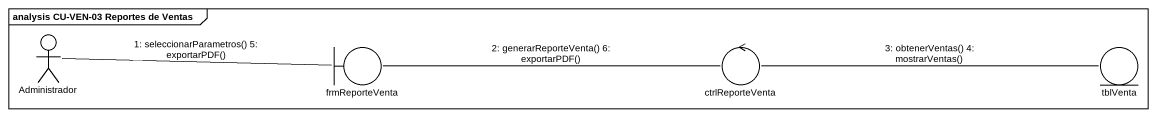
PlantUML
@startuml
mainframe analysis CU-VEN-03 Reportes de Ventas
actor Administrador
boundary frmReporteVenta
control ctrlReporteVenta
entity tblVenta
Administrador -right- frmReporteVenta : 1: seleccionarParametros() 5: exportarPDF()
frmReporteVenta -right- ctrlReporteVenta : 2: generarReporteVenta() 6: exportarPDF()
ctrlReporteVenta -right- tblVenta : 3: obtenerVentas() 4: mostrarVentas()
@enduml
